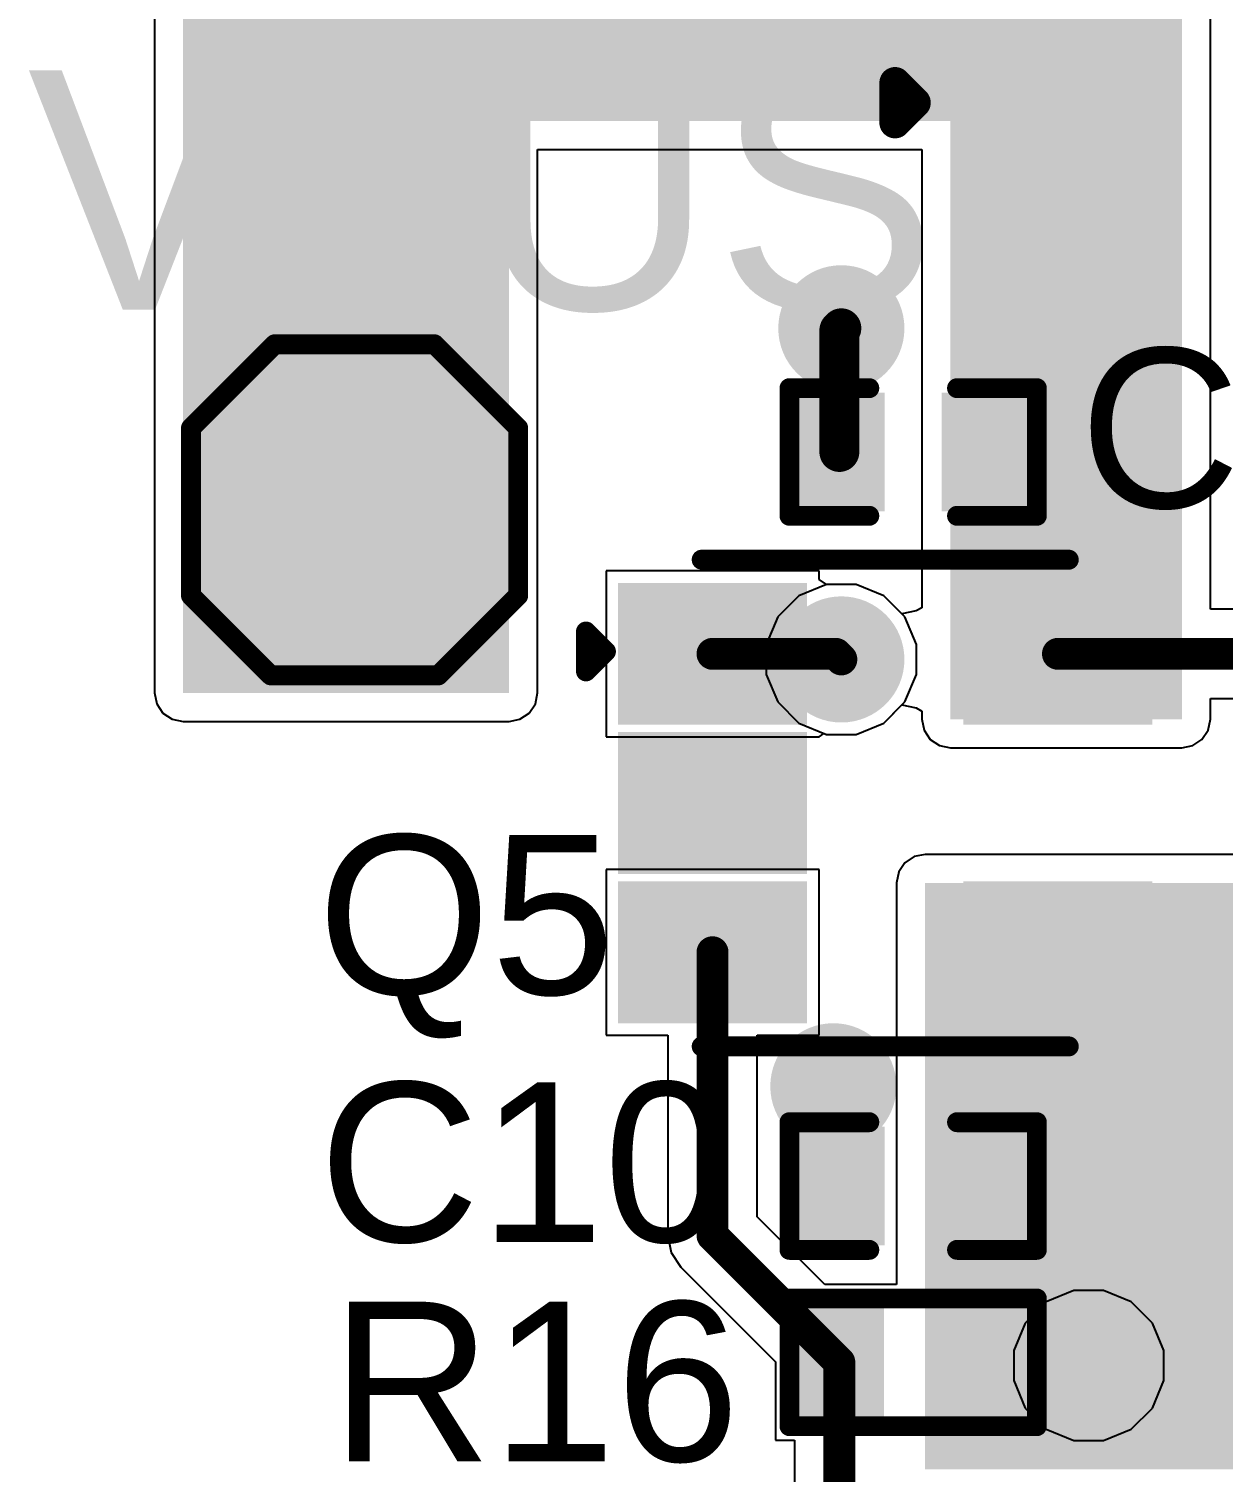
# Model space of a CAD drawing. Header units: millimetres. Extents: x -0.13 to 3.86, y -0.01 to 4.3.
# Drawn here: x 1.2984 to 1.5977, y 3.4193 to 3.7811 of the extents above; entities that cross this region are included whole.
import ezdxf

# ---------------------------------------------------------------- set-up
doc = ezdxf.new("R2010")
doc.units = ezdxf.units.MM
doc.header["$MEASUREMENT"] = 0
for name, color, linetype in [('BottomLayer', 5, 'Continuous'), ('BottomSolder', 6, 'Continuous'), ('MultiLayer', 9, 'Continuous'), ('PadHoleLayer', 156, 'Continuous'), ('TopLayer', 1, 'Continuous'), ('TopOverlay', 2, 'Continuous'), ('TopPaste', 8, 'Continuous'), ('TopSolder', 216, 'Continuous'), ('ViaHoleLayer', 16, 'Continuous')]:
    doc.layers.add(name, color=color, linetype=linetype)
doc.styles.add('Arial', font='arial.ttf', dxfattribs={"height": 0.2})

# ---------------------------------------------------------------- blocks, each defined once
blk = doc.blocks.new('R___0402_148')
at = {"layer": 'TopLayer'}
for points in [[(-0.0275, -0.0125), (-0.0275, 0.0125), (-0.0095, 0.0125), (-0.0095, -0.0125)], [(0.0095, -0.0125), (0.0095, 0.0125), (0.0275, 0.0125), (0.0275, -0.0125)]]:
    blk.add_hatch(color=1, dxfattribs=at).paths.add_polyline_path(points)
at = {"layer": 'TopPaste'}
for points in [[(-0.0275, -0.0125), (-0.0275, 0.0125), (-0.0095, 0.0125), (-0.0095, -0.0125)], [(0.0095, -0.0125), (0.0095, 0.0125), (0.0275, 0.0125), (0.0275, -0.0125)]]:
    blk.add_hatch(color=8, dxfattribs=at).paths.add_polyline_path(points)
at = {"layer": 'TopSolder'}
for points in [[(-0.02967, -0.01467), (-0.02967, 0.01467), (-0.00733, 0.01467), (-0.00733, -0.01467)], [(0.00733, -0.01467), (0.00733, 0.01467), (0.02967, 0.01467), (0.02967, -0.01467)]]:
    blk.add_hatch(color=216, dxfattribs=at).paths.add_polyline_path(points)
at = {"layer": 'TopOverlay'}
for points, const_width in [([(-0.031, -0.016), (-0.031, 0.016)], 0.005), ([(-0.031, 0.016), (0.031, 0.016)], 0.005), ([(0.031, -0.016), (0.031, 0.016)], 0.005), ([(-0.031, -0.016), (0.031, -0.016)], 0.005), ([(-0.032, -0.017), (0.032, -0.017)], 0.000127)]:
    blk.add_lwpolyline(points, dxfattribs=dict(at, const_width=const_width))
for points, const_width in [([(-0.03225, 0.016, 1), (-0.02975, 0.016, 1)], 0.0025), ([(-0.03225, 0.016, 1), (-0.02975, 0.016, 1)], 0.0025), ([(0.02975, 0.016, 1), (0.03225, 0.016, 1)], 0.0025), ([(0.02975, 0.016, 1), (0.03225, 0.016, 1)], 0.0025), ([(-0.03225, -0.016, 1), (-0.02975, -0.016, 1)], 0.0025), ([(-0.03225, -0.016, 1), (-0.02975, -0.016, 1)], 0.0025), ([(0.02975, -0.016, 1), (0.03225, -0.016, 1)], 0.0025), ([(0.02975, -0.016, 1), (0.03225, -0.016, 1)], 0.0025), ([(-0.03203, -0.017, 1), (-0.03197, -0.017, 1)], 0.0000635), ([(0.03197, -0.017, 1), (0.03203, -0.017, 1)], 0.0000635)]:
    blk.add_lwpolyline(points, format="xyb", close=True, dxfattribs=dict(at, const_width=const_width))
blk = doc.blocks.new('TSOT_25_169')
at = {"layer": 'TopLayer'}
for points in [[(-0.0236, 0.05118), (-0.0236, 0.02362), (-0.06297, 0.02362), (-0.06297, 0.05118)], [(0.06297, 0.05118), (0.06297, 0.02362), (0.0236, 0.02362), (0.0236, 0.05118)], [(-0.0236, 0.01378), (-0.0236, -0.01378), (-0.06297, -0.01378), (-0.06297, 0.01378)], [(-0.0236, -0.02362), (-0.0236, -0.05118), (-0.06297, -0.05118), (-0.06297, -0.02362)], [(0.06297, -0.02362), (0.06297, -0.05118), (0.0236, -0.05118), (0.0236, -0.02362)]]:
    blk.add_hatch(color=1, dxfattribs=at).paths.add_polyline_path(points)
at = {"layer": 'TopPaste'}
for points in [[(-0.0236, 0.05118), (-0.0236, 0.02362), (-0.06297, 0.02362), (-0.06297, 0.05118)], [(0.06297, 0.05118), (0.06297, 0.02362), (0.0236, 0.02362), (0.0236, 0.05118)], [(-0.0236, 0.01378), (-0.0236, -0.01378), (-0.06297, -0.01378), (-0.06297, 0.01378)], [(-0.0236, -0.02362), (-0.0236, -0.05118), (-0.06297, -0.05118), (-0.06297, -0.02362)], [(0.06297, -0.02362), (0.06297, -0.05118), (0.0236, -0.05118), (0.0236, -0.02362)]]:
    blk.add_hatch(color=8, dxfattribs=at).paths.add_polyline_path(points)
at = {"layer": 'TopSolder'}
for points in [[(-0.0196, 0.05518), (-0.0196, 0.01962), (-0.06697, 0.01962), (-0.06697, 0.05518)], [(0.06697, 0.05518), (0.06697, 0.01962), (0.0196, 0.01962), (0.0196, 0.05518)], [(-0.0196, 0.01778), (-0.0196, -0.01778), (-0.06697, -0.01778), (-0.06697, 0.01778)], [(-0.0196, -0.01962), (-0.0196, -0.05518), (-0.06697, -0.05518), (-0.06697, -0.01962)], [(0.06697, -0.01962), (0.06697, -0.05518), (0.0196, -0.05518), (0.0196, -0.01962)]]:
    blk.add_hatch(color=216, dxfattribs=at).paths.add_polyline_path(points)
at = {"layer": 'TopOverlay', "const_width": 0.005}
for points in [[(-0.046, 0.061), (0.046, 0.061)], [(-0.075, 0.033), (-0.075, 0.043)], [(-0.075, 0.043), (-0.07, 0.038)], [(-0.075, 0.033), (-0.07, 0.038)], [(-0.046, -0.061), (0.046, -0.061)]]:
    blk.add_lwpolyline(points, dxfattribs=at)
at = {"layer": 'TopOverlay', "const_width": 0.0025}
for points in [[(-0.04725, 0.061, 1), (-0.04475, 0.061, 1)], [(0.04475, 0.061, 1), (0.04725, 0.061, 1)], [(-0.07625, 0.043, 1), (-0.07375, 0.043, 1)], [(-0.07625, 0.043, 1), (-0.07375, 0.043, 1)], [(-0.07125, 0.038, 1), (-0.06875, 0.038, 1)], [(-0.07125, 0.038, 1), (-0.06875, 0.038, 1)], [(-0.07625, 0.033, 1), (-0.07375, 0.033, 1)], [(-0.07625, 0.033, 1), (-0.07375, 0.033, 1)], [(-0.04725, -0.061, 1), (-0.04475, -0.061, 1)], [(0.04475, -0.061, 1), (0.04725, -0.061, 1)]]:
    blk.add_lwpolyline(points, format="xyb", close=True, dxfattribs=at)
blk = doc.blocks.new('1054301305_193')
at = {"layer": 'TopLayer'}
blk.add_hatch(color=1, dxfattribs=at).paths.add_polyline_path([(0.18425, 0.14626), (0.23307, 0.14626), (0.23307, 0.04784), (0.18425, 0.04784)])
at = {"layer": 'TopPaste'}
blk.add_hatch(color=8, dxfattribs=at).paths.add_polyline_path([(0.18425, 0.14626), (0.23307, 0.14626), (0.23307, 0.04784), (0.18425, 0.04784)])
at = {"layer": 'TopSolder'}
blk.add_hatch(color=216, dxfattribs=at).paths.add_polyline_path([(0.18125, 0.14926), (0.23607, 0.14926), (0.23607, 0.04484), (0.18125, 0.04484)])
at = {"layer": 'TopOverlay', "const_width": 0.00787}
for points in [[(0.25053, 0.11645), (0.24553, 0.11145)], [(0.25053, 0.11645), (0.25053, 0.10645)], [(0.25053, 0.10645), (0.24553, 0.11145)]]:
    blk.add_lwpolyline(points, dxfattribs=at)
at = {"layer": 'TopOverlay', "const_width": 0.00394}
for points in [[(0.24856, 0.11645, 1), (0.2525, 0.11645, 1)], [(0.24856, 0.11645, 1), (0.2525, 0.11645, 1)], [(0.24356, 0.11145, 1), (0.2475, 0.11145, 1)], [(0.24356, 0.11145, 1), (0.2475, 0.11145, 1)], [(0.24856, 0.10645, 1), (0.2525, 0.10645, 1)], [(0.24856, 0.10645, 1), (0.2525, 0.10645, 1)]]:
    blk.add_lwpolyline(points, format="xyb", close=True, dxfattribs=at)
blk = doc.blocks.new('T____P______TH_1_8___H_________0_92___203')
at = {"layer": 'BottomLayer'}
blk.add_hatch(color=5, dxfattribs=at).paths.add_polyline_path([(0.01772, 0.03543), (-0.01772, 0.03543), (-0.03543, 0.01772), (-0.03543, -0.01772), (-0.01772, -0.03543), (0.01772, -0.03543), (0.03543, -0.01772), (0.03543, 0.01772)])
at = {"layer": 'BottomSolder'}
blk.add_hatch(color=6, dxfattribs=at).paths.add_polyline_path([(0.01972, 0.03943), (-0.01972, 0.03943), (-0.03943, 0.01972), (-0.03943, -0.01972), (-0.01972, -0.03943), (0.01972, -0.03943), (0.03943, -0.01972), (0.03943, 0.01972)])
at = {"layer": 'MultiLayer'}
blk.add_hatch(color=9, dxfattribs=at).paths.add_polyline_path([(0.01772, 0.03543), (-0.01772, 0.03543), (-0.03543, 0.01772), (-0.03543, -0.01772), (-0.01772, -0.03543), (0.01772, -0.03543), (0.03543, -0.01772), (0.03543, 0.01772)])
at = {"layer": 'PadHoleLayer'}
h = blk.add_hatch(color=156, dxfattribs=at)
edge = h.paths.add_edge_path()
edge.add_arc((0, 0), 0.01811, 0, 360)
at = {"layer": 'TopLayer'}
blk.add_hatch(color=1, dxfattribs=at).paths.add_polyline_path([(0.01772, 0.03543), (-0.01772, 0.03543), (-0.03543, 0.01772), (-0.03543, -0.01772), (-0.01772, -0.03543), (0.01772, -0.03543), (0.03543, -0.01772), (0.03543, 0.01772)])
at = {"layer": 'TopSolder'}
blk.add_hatch(color=216, dxfattribs=at).paths.add_polyline_path([(0.01972, 0.03943), (-0.01972, 0.03943), (-0.03943, 0.01972), (-0.03943, -0.01972), (-0.01972, -0.03943), (0.01972, -0.03943), (0.03943, -0.01972), (0.03943, 0.01972)])
at = {"layer": 'TopOverlay', "const_width": 0.005}
for points in [[(-0.041, 0.021), (-0.02, 0.042)], [(-0.02, 0.042), (0.02, 0.042)], [(0.02, 0.042), (0.041, 0.021)], [(-0.041, -0.021), (-0.041, 0.021)], [(0.041, -0.021), (0.041, 0.021)], [(-0.041, -0.021), (-0.021, -0.041)], [(0.021, -0.041), (0.041, -0.021)], [(-0.02, -0.041), (0.021, -0.041)]]:
    blk.add_lwpolyline(points, dxfattribs=at)
at = {"layer": 'TopOverlay', "const_width": 0.0025}
for points in [[(-0.02125, 0.042, 1), (-0.01875, 0.042, 1)], [(-0.02125, 0.042, 1), (-0.01875, 0.042, 1)], [(0.01875, 0.042, 1), (0.02125, 0.042, 1)], [(0.01875, 0.042, 1), (0.02125, 0.042, 1)], [(-0.04225, 0.021, 1), (-0.03975, 0.021, 1)], [(-0.04225, 0.021, 1), (-0.03975, 0.021, 1)], [(0.03975, 0.021, 1), (0.04225, 0.021, 1)], [(0.03975, 0.021, 1), (0.04225, 0.021, 1)], [(-0.04225, -0.021, 1), (-0.03975, -0.021, 1)], [(-0.04225, -0.021, 1), (-0.03975, -0.021, 1)], [(0.03975, -0.021, 1), (0.04225, -0.021, 1)], [(0.03975, -0.021, 1), (0.04225, -0.021, 1)], [(-0.02225, -0.041, 1), (-0.01975, -0.041, 1)], [(-0.02125, -0.041, 1), (-0.01875, -0.041, 1)], [(0.01975, -0.041, 1), (0.02225, -0.041, 1)], [(0.01975, -0.041, 1), (0.02225, -0.041, 1)]]:
    blk.add_lwpolyline(points, format="xyb", close=True, dxfattribs=at)
blk = doc.blocks.new('C___0402_240')
at = {"layer": 'TopLayer'}
for points in [[(-0.0275, -0.0125), (-0.0275, 0.0125), (-0.0095, 0.0125), (-0.0095, -0.0125)], [(0.0095, -0.0125), (0.0095, 0.0125), (0.0275, 0.0125), (0.0275, -0.0125)]]:
    blk.add_hatch(color=1, dxfattribs=at).paths.add_polyline_path(points)
at = {"layer": 'TopPaste'}
for points in [[(-0.0275, -0.0125), (-0.0275, 0.0125), (-0.0095, 0.0125), (-0.0095, -0.0125)], [(0.0095, -0.0125), (0.0095, 0.0125), (0.0275, 0.0125), (0.0275, -0.0125)]]:
    blk.add_hatch(color=8, dxfattribs=at).paths.add_polyline_path(points)
at = {"layer": 'TopSolder'}
for points in [[(-0.02986, -0.01486), (-0.02986, 0.01486), (-0.00714, 0.01486), (-0.00714, -0.01486)], [(0.00714, -0.01486), (0.00714, 0.01486), (0.02986, 0.01486), (0.02986, -0.01486)]]:
    blk.add_hatch(color=216, dxfattribs=at).paths.add_polyline_path(points)
at = {"layer": 'TopOverlay', "const_width": 0.005}
for points in [[(-0.011, 0.016), (-0.031, 0.016)], [(-0.031, 0.016), (-0.031, -0.016)], [(0.031, 0.016), (0.011, 0.016)], [(0.031, 0.016), (0.031, -0.016)], [(-0.011, -0.016), (-0.031, -0.016)], [(0.031, -0.016), (0.011, -0.016)]]:
    blk.add_lwpolyline(points, dxfattribs=at)
at = {"layer": 'TopOverlay', "const_width": 0.0025}
for points in [[(-0.03225, 0.016, 1), (-0.02975, 0.016, 1)], [(-0.03225, 0.016, 1), (-0.02975, 0.016, 1)], [(-0.01225, 0.016, 1), (-0.00975, 0.016, 1)], [(0.00975, 0.016, 1), (0.01225, 0.016, 1)], [(0.02975, 0.016, 1), (0.03225, 0.016, 1)], [(0.02975, 0.016, 1), (0.03225, 0.016, 1)], [(-0.03225, -0.016, 1), (-0.02975, -0.016, 1)], [(-0.03225, -0.016, 1), (-0.02975, -0.016, 1)], [(-0.01225, -0.016, 1), (-0.00975, -0.016, 1)], [(0.00975, -0.016, 1), (0.01225, -0.016, 1)], [(0.02975, -0.016, 1), (0.03225, -0.016, 1)], [(0.02975, -0.016, 1), (0.03225, -0.016, 1)]]:
    blk.add_lwpolyline(points, format="xyb", close=True, dxfattribs=at)
blk = doc.blocks.new('C___0402_241')
at = {"layer": 'TopLayer'}
for points in [[(-0.0275, -0.0125), (-0.0275, 0.0125), (-0.0095, 0.0125), (-0.0095, -0.0125)], [(0.0095, -0.0125), (0.0095, 0.0125), (0.0275, 0.0125), (0.0275, -0.0125)]]:
    blk.add_hatch(color=1, dxfattribs=at).paths.add_polyline_path(points)
at = {"layer": 'TopPaste'}
for points in [[(-0.0275, -0.0125), (-0.0275, 0.0125), (-0.0095, 0.0125), (-0.0095, -0.0125)], [(0.0095, -0.0125), (0.0095, 0.0125), (0.0275, 0.0125), (0.0275, -0.0125)]]:
    blk.add_hatch(color=8, dxfattribs=at).paths.add_polyline_path(points)
at = {"layer": 'TopSolder'}
for points in [[(-0.02986, -0.01486), (-0.02986, 0.01486), (-0.00714, 0.01486), (-0.00714, -0.01486)], [(0.00714, -0.01486), (0.00714, 0.01486), (0.02986, 0.01486), (0.02986, -0.01486)]]:
    blk.add_hatch(color=216, dxfattribs=at).paths.add_polyline_path(points)
at = {"layer": 'TopOverlay', "const_width": 0.005}
for points in [[(-0.011, 0.016), (-0.031, 0.016)], [(-0.031, 0.016), (-0.031, -0.016)], [(0.031, 0.016), (0.011, 0.016)], [(0.031, 0.016), (0.031, -0.016)], [(-0.011, -0.016), (-0.031, -0.016)], [(0.031, -0.016), (0.011, -0.016)]]:
    blk.add_lwpolyline(points, dxfattribs=at)
at = {"layer": 'TopOverlay', "const_width": 0.0025}
for points in [[(-0.03225, 0.016, 1), (-0.02975, 0.016, 1)], [(-0.03225, 0.016, 1), (-0.02975, 0.016, 1)], [(-0.01225, 0.016, 1), (-0.00975, 0.016, 1)], [(0.00975, 0.016, 1), (0.01225, 0.016, 1)], [(0.02975, 0.016, 1), (0.03225, 0.016, 1)], [(0.02975, 0.016, 1), (0.03225, 0.016, 1)], [(-0.03225, -0.016, 1), (-0.02975, -0.016, 1)], [(-0.03225, -0.016, 1), (-0.02975, -0.016, 1)], [(-0.01225, -0.016, 1), (-0.00975, -0.016, 1)], [(0.00975, -0.016, 1), (0.01225, -0.016, 1)], [(0.02975, -0.016, 1), (0.03225, -0.016, 1)], [(0.02975, -0.016, 1), (0.03225, -0.016, 1)]]:
    blk.add_lwpolyline(points, format="xyb", close=True, dxfattribs=at)

msp = doc.modelspace()

# ---------------------------------------------------------------- hatches: boundary and pattern name
at = {"layer": 'BottomLayer'}
h = msp.add_hatch(color=5, dxfattribs=at)
edge = h.paths.add_edge_path()
edge.add_arc((1.502, 3.706), 0.01181, 0, 360)
h = msp.add_hatch(color=5, dxfattribs=at)
edge = h.paths.add_edge_path()
edge.add_arc((1.502, 3.623), 0.01181, 0, 360)
h = msp.add_hatch(color=5, dxfattribs=at)
edge = h.paths.add_edge_path()
edge.add_arc((1.5, 3.516), 0.01181, 0, 360)
h = msp.add_hatch(color=5, dxfattribs=at)
edge = h.paths.add_edge_path()
edge.add_arc((1.564, 3.446), 0.01181, 0, 360)
at = {"layer": 'BottomSolder'}
h = msp.add_hatch(color=6, dxfattribs=at)
edge = h.paths.add_edge_path()
edge.add_arc((1.502, 3.706), 0.01581, 0, 360)
h = msp.add_hatch(color=6, dxfattribs=at)
edge = h.paths.add_edge_path()
edge.add_arc((1.502, 3.623), 0.01581, 0, 360)
h = msp.add_hatch(color=6, dxfattribs=at)
edge = h.paths.add_edge_path()
edge.add_arc((1.5, 3.516), 0.01581, 0, 360)
h = msp.add_hatch(color=6, dxfattribs=at)
edge = h.paths.add_edge_path()
edge.add_arc((1.564, 3.446), 0.01581, 0, 360)
at = {"layer": 'TopLayer'}
for points in [[(1.337, 3.6146), (1.41871, 3.6146), (1.41871, 3.8336), (1.337, 3.8336)], [(1.52934, 3.608), (1.58734, 3.608), (1.58734, 3.827), (1.52934, 3.827)], [(1.338, 3.758), (1.586, 3.758), (1.586, 3.794), (1.338, 3.794)], [(1.523, 3.42), (1.628, 3.42), (1.628, 3.567), (1.523, 3.567)]]:
    msp.add_hatch(color=1, dxfattribs=at).paths.add_polyline_path(points)
h = msp.add_hatch(color=1, dxfattribs=at)
edge = h.paths.add_edge_path()
edge.add_arc((1.502, 3.706), 0.01181, 0, 360)
h = msp.add_hatch(color=1, dxfattribs=at)
edge = h.paths.add_edge_path()
edge.add_arc((1.502, 3.623), 0.01181, 0, 360)
h = msp.add_hatch(color=1, dxfattribs=at)
edge = h.paths.add_edge_path()
edge.add_arc((1.5, 3.516), 0.01181, 0, 360)
h = msp.add_hatch(color=1, dxfattribs=at)
edge = h.paths.add_edge_path()
edge.add_arc((1.564, 3.446), 0.01181, 0, 360)
at = {"layer": 'ViaHoleLayer'}
h = msp.add_hatch(color=16, dxfattribs=at)
edge = h.paths.add_edge_path()
edge.add_arc((1.502, 3.706), 0.00591, 0, 360)
h = msp.add_hatch(color=16, dxfattribs=at)
edge = h.paths.add_edge_path()
edge.add_arc((1.502, 3.623), 0.00591, 0, 360)
h = msp.add_hatch(color=16, dxfattribs=at)
edge = h.paths.add_edge_path()
edge.add_arc((1.5, 3.516), 0.00591, 0, 360)
h = msp.add_hatch(color=16, dxfattribs=at)
edge = h.paths.add_edge_path()
edge.add_arc((1.564, 3.446), 0.00591, 0, 360)

# ---------------------------------------------------------------- linework, layer by layer
at = {"layer": 'BottomLayer'}
for p, q in [((1.35878, 3.70243), (1.33757, 3.68122)), ((1.40122, 3.70243), (1.35878, 3.70243)), ((1.42243, 3.68122), (1.40122, 3.70243)), ((1.33757, 3.68122), (1.33757, 3.63878)), ((1.42243, 3.63878), (1.42243, 3.68122)), ((1.49826, 3.64181), (1.49134, 3.63895)), ((1.50574, 3.64181), (1.49826, 3.64181)), ((1.51266, 3.63895), (1.50574, 3.64181)), ((1.33757, 3.63878), (1.35878, 3.61757)), ((1.40122, 3.61757), (1.42243, 3.63878)), ((1.49134, 3.63895), (1.48605, 3.63366)), ((1.51795, 3.63366), (1.51266, 3.63895)), ((1.48605, 3.63366), (1.48319, 3.62674)), ((1.52081, 3.62674), (1.51795, 3.63366)), ((1.48319, 3.62674), (1.48319, 3.61926)), ((1.52081, 3.61926), (1.52081, 3.62674)), ((1.48319, 3.61926), (1.48605, 3.61234)), ((1.51795, 3.61234), (1.52081, 3.61926)), ((1.35878, 3.61757), (1.40122, 3.61757)), ((1.48605, 3.61234), (1.49134, 3.60705)), ((1.51266, 3.60705), (1.51795, 3.61234)), ((1.49134, 3.60705), (1.49826, 3.60419)), ((1.50574, 3.60419), (1.51266, 3.60705)), ((1.49826, 3.60419), (1.50574, 3.60419)), ((1.56026, 3.46481), (1.55334, 3.46195)), ((1.56774, 3.46481), (1.56026, 3.46481)), ((1.57466, 3.46195), (1.56774, 3.46481)), ((1.55334, 3.46195), (1.54805, 3.45666)), ((1.57995, 3.45666), (1.57466, 3.46195)), ((1.54805, 3.45666), (1.54519, 3.44974)), ((1.58281, 3.44974), (1.57995, 3.45666)), ((1.54519, 3.44974), (1.54519, 3.44226)), ((1.58281, 3.44226), (1.58281, 3.44974)), ((1.54519, 3.44226), (1.54805, 3.43534)), ((1.57995, 3.43534), (1.58281, 3.44226)), ((1.54805, 3.43534), (1.55334, 3.43005)), ((1.57466, 3.43005), (1.57995, 3.43534)), ((1.55334, 3.43005), (1.56026, 3.42719)), ((1.56774, 3.42719), (1.57466, 3.43005)), ((1.56026, 3.42719), (1.56774, 3.42719))]:
    msp.add_line(p, q, dxfattribs=at)
at = {"layer": 'TopLayer'}
for p, q in [((1.32986, 3.8336), (1.32986, 3.6146)), ((1.59448, 3.63562), (1.59448, 3.827)), ((1.42585, 3.6146), (1.42585, 3.75086)), ((1.42585, 3.75086), (1.5222, 3.75086)), ((1.5222, 3.75086), (1.5222, 3.63593)), ((1.4964, 3.64518), (1.44303, 3.64518)), ((1.44303, 3.64518), (1.44303, 3.60362)), ((1.4964, 3.64305), (1.4964, 3.64518)), ((1.49826, 3.64181), (1.4964, 3.64305)), ((1.50574, 3.64181), (1.49826, 3.64181)), ((1.51266, 3.63895), (1.50574, 3.64181)), ((1.5172, 3.6344), (1.51266, 3.63895)), ((1.5222, 3.63593), (1.52073, 3.63515)), ((1.52073, 3.63515), (1.5172, 3.6344)), ((1.6196, 3.63562), (1.59448, 3.63562)), ((1.32986, 3.6146), (1.33041, 3.61187)), ((1.42531, 3.61187), (1.42585, 3.6146)), ((1.33041, 3.61187), (1.33195, 3.60955)), ((1.42376, 3.60955), (1.42531, 3.61187)), ((1.51266, 3.60705), (1.5172, 3.6116)), ((1.5172, 3.6116), (1.52073, 3.61085)), ((1.52073, 3.61085), (1.5222, 3.61007)), ((1.59448, 3.608), (1.59448, 3.61319)), ((1.59448, 3.61319), (1.61495, 3.61319)), ((1.33195, 3.60955), (1.33427, 3.608)), ((1.33427, 3.608), (1.337, 3.60746)), ((1.337, 3.60746), (1.41871, 3.60746)), ((1.41871, 3.60746), (1.42144, 3.608)), ((1.42144, 3.608), (1.42376, 3.60955)), ((1.50574, 3.60419), (1.51266, 3.60705)), ((1.5222, 3.61007), (1.5222, 3.608)), ((1.5222, 3.608), (1.52274, 3.60527)), ((1.59393, 3.60527), (1.59448, 3.608)), ((1.44303, 3.60362), (1.4964, 3.60362)), ((1.4964, 3.60362), (1.49763, 3.60445)), ((1.4964, 3.60362), (1.4964, 3.60362)), ((1.49763, 3.60445), (1.49826, 3.60419)), ((1.49826, 3.60419), (1.50574, 3.60419)), ((1.52274, 3.60527), (1.52429, 3.60295)), ((1.59238, 3.60295), (1.59393, 3.60527)), ((1.52429, 3.60295), (1.52661, 3.60141)), ((1.52661, 3.60141), (1.52934, 3.60086)), ((1.52934, 3.60086), (1.58734, 3.60086)), ((1.58734, 3.60086), (1.59007, 3.60141)), ((1.59007, 3.60141), (1.59238, 3.60295)), ((1.51795, 3.57205), (1.51641, 3.56973)), ((1.52027, 3.57359), (1.51795, 3.57205)), ((1.523, 3.57414), (1.52027, 3.57359)), ((1.628, 3.57414), (1.523, 3.57414)), ((1.4964, 3.57038), (1.44303, 3.57038)), ((1.44303, 3.57038), (1.44303, 3.52882)), ((1.4964, 3.52882), (1.4964, 3.57038)), ((1.51641, 3.56973), (1.51586, 3.567)), ((1.51586, 3.567), (1.51586, 3.46631)), ((1.44303, 3.52882), (1.4585, 3.52882)), ((1.4585, 3.52882), (1.4585, 3.4786)), ((1.48093, 3.48324), (1.48093, 3.52882)), ((1.48093, 3.52882), (1.4964, 3.52882)), ((1.49786, 3.46631), (1.48093, 3.48324)), ((1.4585, 3.4786), (1.4585, 3.4786)), ((1.4585, 3.4786), (1.45935, 3.4743)), ((1.45935, 3.4743), (1.46178, 3.47067)), ((1.46178, 3.47067), (1.4855, 3.44695)), ((1.51586, 3.46631), (1.49786, 3.46631)), ((1.4855, 3.44695), (1.4855, 3.42731)), ((1.4855, 3.42731), (1.49028, 3.42731)), ((1.49028, 3.42731), (1.49028, 3.40743))]:
    msp.add_line(p, q, dxfattribs=at)
for points, const_width in [([(1.5015, 3.7055), (1.502, 3.706)], 0.01), ([(1.5015, 3.675), (1.5015, 3.7055)], 0.01), ([(1.46971, 3.6244), (1.5006, 3.6244)], 0.008), ([(1.5006, 3.6244), (1.502, 3.623)], 0.008), ([(1.55629, 3.6244), (1.6196, 3.6244)], 0.008), ([(1.46971, 3.4786), (1.46971, 3.5496)], 0.008), ([(1.46971, 3.4786), (1.5015, 3.44681)], 0.008), ([(1.5015, 3.33749), (1.5015, 3.44681)], 0.008)]:
    msp.add_lwpolyline(points, dxfattribs=dict(at, const_width=const_width))
for points, const_width in [([(1.499, 3.7055, 1), (1.504, 3.7055, 1)], 0.005), ([(1.499, 3.7055, 1), (1.504, 3.7055, 1)], 0.005), ([(1.4995, 3.706, 1), (1.5045, 3.706, 1)], 0.005), ([(1.499, 3.675, 1), (1.504, 3.675, 1)], 0.005), ([(1.46771, 3.6244, 1), (1.47171, 3.6244, 1)], 0.004), ([(1.4986, 3.6244, 1), (1.5026, 3.6244, 1)], 0.004), ([(1.4986, 3.6244, 1), (1.5026, 3.6244, 1)], 0.004), ([(1.5, 3.623, 1), (1.504, 3.623, 1)], 0.004), ([(1.55429, 3.6244, 1), (1.55829, 3.6244, 1)], 0.004), ([(1.46771, 3.5496, 1), (1.47171, 3.5496, 1)], 0.004), ([(1.46771, 3.4786, 1), (1.47171, 3.4786, 1)], 0.004), ([(1.46771, 3.4786, 1), (1.47171, 3.4786, 1)], 0.004), ([(1.4995, 3.44681, 1), (1.5035, 3.44681, 1)], 0.004), ([(1.4995, 3.44681, 1), (1.5035, 3.44681, 1)], 0.004)]:
    msp.add_lwpolyline(points, format="xyb", close=True, dxfattribs=dict(at, const_width=const_width))

# ---------------------------------------------------------------- block references
at = {"rotation": 180}
for name, p in [('1054301305_193', (1.766, 3.874)), ('C___0402_240', (1.52, 3.675)), ('C___0402_241', (1.52, 3.491))]:
    msp.add_blockref(name, p, dxfattribs=at)
for name, p in [('T____P______TH_1_8___H_________0_92___203', (1.38, 3.66)), ('TSOT_25_169', (1.513, 3.587)), ('R___0402_148', (1.52, 3.44681))]:
    msp.add_blockref(name, p)

# ---------------------------------------------------------------- texts
at = {"layer": 'TopOverlay', "style": 'Arial'}
for s, height, p in [('VBUS3', 0.06, (1.298, 3.7107)), ('C11', 0.04, (1.56168, 3.66101)), ('Q5', 0.04, (1.37068, 3.53901)), ('C10', 0.04, (1.37102, 3.47701)), ('R16', 0.04, (1.37402, 3.42201))]:
    msp.add_text(s, height=height, dxfattribs=at).set_placement(p)

doc.saveas('drawing.dxf')
